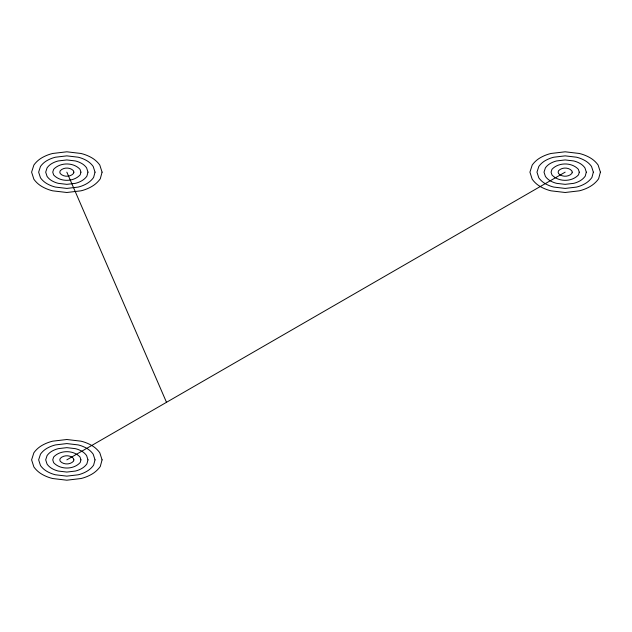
<?xml version="1.0" encoding="UTF-8"?>
<svg xmlns="http://www.w3.org/2000/svg" width="632" height="632" viewBox="0 0 632 632"><rect width="100%" height="100%" fill="white"/><g stroke="black" fill="none" stroke-linecap="round" stroke-linejoin="round"><path stroke-width="0.95" d="M66.834 459.851L565.166 172.149M66.834 172.149L166.5 402.315M73.881 172.149L73.525 173.476C70.255 177.118 63.563 177.165 60.245 173.571L59.787 172.149L60.245 170.727C63.532 167.164 70.144 167.164 73.431 170.727L73.881 172.149M80.936 172.149L80.217 174.811C73.668 182.095 60.293 182.19 53.657 174.985L52.74 172.149L53.657 169.305C60.222 162.179 73.454 162.179 80.019 169.305L80.936 172.149M87.982 172.149L86.908 176.138A16.377 16.377 0 0 1 81.789 180.776A24.158 24.158 0 0 1 75.326 183.351L66.834 184.354L58.349 183.351A24.158 24.158 0 0 1 51.887 180.776A15.429 15.429 0 0 1 47.068 176.407L45.694 172.149L47.068 167.883A15.429 15.429 0 0 1 51.887 163.514A24.158 24.158 0 0 1 58.349 160.939L66.834 159.935L75.326 160.939A24.158 24.158 0 0 1 81.789 163.514A15.429 15.429 0 0 1 86.608 167.883L87.982 172.149M95.029 172.149L93.599 177.474A21.843 21.843 0 0 1 86.774 183.651A32.216 32.216 0 0 1 78.155 187.088L66.834 188.423L55.521 187.088A32.216 32.216 0 0 1 46.902 183.651A20.572 20.572 0 0 1 40.48 177.829L38.647 172.149L40.48 166.461A20.572 20.572 0 0 1 46.902 160.639A32.216 32.216 0 0 1 55.521 157.202L66.834 155.867L78.155 157.202A32.216 32.216 0 0 1 86.774 160.639A20.572 20.572 0 0 1 93.196 166.461L95.029 172.149M102.076 172.149L100.283 178.801A27.302 27.302 0 0 1 91.751 186.535A40.266 40.266 0 0 1 80.983 190.825L66.834 192.491L52.685 190.825A40.266 40.266 0 0 1 41.917 186.535A25.707 25.707 0 0 1 33.883 179.251L31.6 172.149L33.883 165.039A25.707 25.707 0 0 1 41.917 157.763A40.266 40.266 0 0 1 52.685 153.473L66.834 151.799L80.983 153.473A40.266 40.266 0 0 1 91.751 157.763A25.707 25.707 0 0 1 99.785 165.039L102.076 172.149M73.881 459.851L73.525 461.186C70.255 464.828 63.563 464.876 60.245 461.273L59.787 459.851L60.245 458.429C63.532 454.874 70.144 454.874 73.431 458.429L73.881 459.851M80.936 459.851L80.217 462.513C73.668 469.805 60.293 469.892 53.657 462.695L52.74 459.851L53.657 457.015C60.222 449.889 73.454 449.889 80.019 457.015L80.936 459.851M87.982 459.851L86.908 463.849A16.377 16.377 0 0 1 81.789 468.486A24.158 24.158 0 0 1 75.326 471.061L66.834 472.065L58.349 471.061A24.158 24.158 0 0 1 51.887 468.486A15.429 15.429 0 0 1 47.068 464.117L45.694 459.851L47.068 455.593A15.429 15.429 0 0 1 51.887 451.224A24.158 24.158 0 0 1 58.349 448.649L66.834 447.646L75.326 448.649A24.158 24.158 0 0 1 81.789 451.224A15.429 15.429 0 0 1 86.608 455.593L87.982 459.851M95.029 459.851L93.599 465.184A21.843 21.843 0 0 1 86.774 471.361A32.216 32.216 0 0 1 78.155 474.798L66.834 476.133L55.521 474.798A32.216 32.216 0 0 1 46.902 471.361A20.572 20.572 0 0 1 40.48 465.539L38.647 459.851L40.48 454.171A20.572 20.572 0 0 1 46.902 448.349A32.216 32.216 0 0 1 55.521 444.912L66.834 443.577L78.155 444.912A32.216 32.216 0 0 1 86.774 448.349A20.572 20.572 0 0 1 93.196 454.171L95.029 459.851M102.076 459.851L100.283 466.511A27.302 27.302 0 0 1 91.751 474.237A40.266 40.266 0 0 1 80.983 478.527L66.834 480.202L52.685 478.527A40.266 40.266 0 0 1 41.917 474.237A25.707 25.707 0 0 1 33.883 466.961L31.6 459.851L33.883 452.749A25.707 25.707 0 0 1 41.917 445.465A40.266 40.266 0 0 1 52.685 441.176L66.834 439.509L80.983 441.176A40.266 40.266 0 0 1 91.751 445.465A25.707 25.707 0 0 1 99.785 452.749L102.076 459.851M572.213 172.149L571.849 173.476C568.579 177.118 561.895 177.165 558.569 173.571L558.119 172.149L558.569 170.727C561.856 167.164 568.468 167.164 571.755 170.727L572.213 172.149M579.26 172.149L578.541 174.811C571.992 182.095 558.625 182.19 551.981 174.985L551.064 172.149L551.981 169.305C558.546 162.179 571.778 162.179 578.343 169.305L579.26 172.149M586.306 172.149L585.232 176.138A16.377 16.377 0 0 1 580.113 180.776A24.158 24.158 0 0 1 573.651 183.351L565.166 184.354L556.673 183.351A24.158 24.158 0 0 1 550.211 180.776A15.429 15.429 0 0 1 545.392 176.407L544.018 172.149L545.392 167.883A15.429 15.429 0 0 1 550.211 163.514A24.158 24.158 0 0 1 556.673 160.939L565.166 159.935L573.651 160.939A24.158 24.158 0 0 1 580.113 163.514A15.429 15.429 0 0 1 584.932 167.883L586.306 172.149M593.353 172.149L591.923 177.474A21.843 21.843 0 0 1 585.098 183.651A32.216 32.216 0 0 1 576.479 187.088L565.166 188.423L553.845 187.088A32.216 32.216 0 0 1 545.226 183.651A20.572 20.572 0 0 1 538.804 177.829L536.971 172.149L538.804 166.461A20.572 20.572 0 0 1 545.226 160.639A32.216 32.216 0 0 1 553.845 157.202L565.166 155.867L576.479 157.202A32.216 32.216 0 0 1 585.098 160.639A20.572 20.572 0 0 1 591.52 166.461L593.353 172.149M600.4 172.149L598.615 178.801A27.302 27.302 0 0 1 590.083 186.535A40.266 40.266 0 0 1 579.315 190.825L565.166 192.491L551.017 190.825A40.266 40.266 0 0 1 540.249 186.535A25.707 25.707 0 0 1 532.215 179.251L529.924 172.149L532.215 165.039A25.707 25.707 0 0 1 540.249 157.763A40.266 40.266 0 0 1 551.017 153.473L565.166 151.799L579.315 153.473A40.266 40.266 0 0 1 590.083 157.763A25.707 25.707 0 0 1 598.117 165.039L600.4 172.149"/></g></svg>
